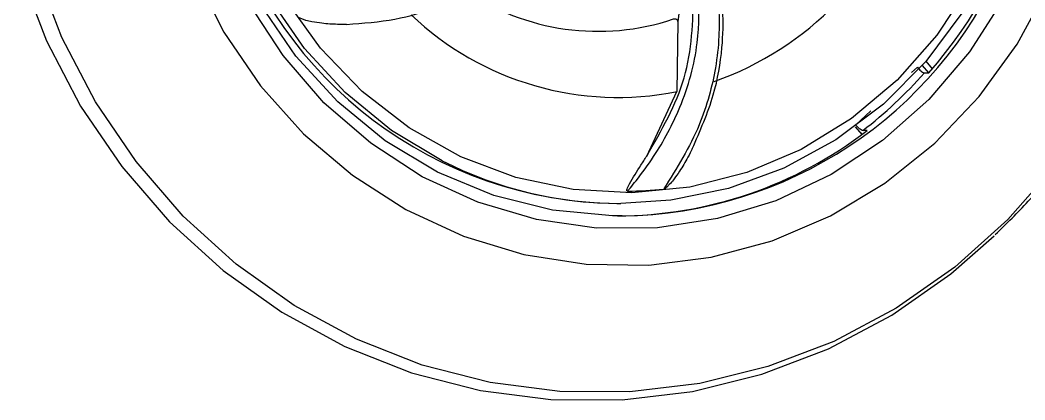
# Model space of a CAD drawing. Header units: inches. Extents: x 0 to 84, y -22 to 124.
# Drawn here: x 53.398 to 54.996, y 16.069 to 16.674 of the extents above; entities that cross this region are included whole.
import ezdxf

# ---------------------------------------------------------------- set-up
doc = ezdxf.new("R2010")
doc.units = ezdxf.units.IN
doc.header["$MEASUREMENT"] = 0
doc.layers.add('BDIM_CYAN', color=4, linetype='Continuous')

# ---------------------------------------------------------------- blocks, each defined once
blk = doc.blocks.new('2026 RELAY')
at = {"layer": 'BDIM_CYAN'}
for p, q in [((54.4483, 16.2062), (54.4438, 16.1709)), ((54.4438, 16.1709), (54.4425, 16.0599)), ((54.8428, 16.0898), (54.8328, 16.1016)), ((54.8485, 16.0963), (54.8384, 16.1081)), ((54.8154, 16.09), (54.8246, 16.0985)), ((54.8357, 16.0897), (54.8427, 16.0897)), ((54.3944, 15.9572), (54.4425, 16.0599)), ((54.7266, 16.0067), (54.7506, 16.0292)), ((54.7257, 16.004), (54.7364, 15.9915)), ((54.7362, 15.9927), (54.7335, 15.9948)), ((54.7447, 15.9979), (54.7377, 15.9979)), ((54.3467, 15.8817), (54.353, 15.8817))]:
    blk.add_line(p, q, dxfattribs=at)
at = {"layer": 'BDIM_CYAN', "flags": 128}
for points in [[(53.3983, 16.2507), (53.4403, 16.1408), (53.4945, 16.0369), (53.5599, 15.9404), (53.6358, 15.8527), (53.721, 15.775), (53.8144, 15.7085), (53.9147, 15.654), (54.0204, 15.6123), (54.13, 15.584), (54.2421, 15.5695), (54.3551, 15.569), (54.4672, 15.5825), (54.5771, 15.6099), (54.6832, 15.6506), (54.7838, 15.7042), (54.8778, 15.77), (54.9467, 15.8301)], [(55.0442, 15.942), (54.9686, 15.8561), (54.8839, 15.7802), (54.7911, 15.7153), (54.6917, 15.6623), (54.5871, 15.6221), (54.4786, 15.5951), (54.3678, 15.5818), (54.2563, 15.5823), (54.1457, 15.5966), (54.0374, 15.6245), (53.9331, 15.6657), (53.8341, 15.7195), (53.7419, 15.7852), (53.6578, 15.8618), (53.5829, 15.9484), (53.5183, 16.0436), (53.4648, 16.1462), (53.4234, 16.2547)], [(53.6757, 16.2469), (53.7224, 16.1543), (53.7805, 16.0691), (53.849, 15.9928), (53.9265, 15.9267), (54.0117, 15.8721), (54.1031, 15.8298), (54.1991, 15.8007), (54.2979, 15.7852), (54.3978, 15.7837), (54.497, 15.7962), (54.5938, 15.8224), (54.6863, 15.8619), (54.773, 15.914), (54.8523, 15.9778), (54.9227, 16.052), (54.9832, 16.1354), (55.0324, 16.2266)], [(55.0026, 16.2983), (54.9607, 16.2071), (54.9072, 16.1229), (54.8429, 16.0473), (54.7692, 15.9819), (54.6876, 15.9278), (54.5996, 15.8861), (54.5069, 15.8578), (54.4113, 15.8432), (54.3148, 15.8427), (54.2191, 15.8562), (54.1261, 15.8836), (54.0377, 15.9244), (53.9556, 15.9776), (53.8813, 16.0422), (53.8163, 16.1171), (53.7619, 16.2008), (53.7191, 16.2915), (53.6888, 16.3876), (53.6716, 16.4872), (53.6677, 16.5884), (53.6774, 16.6891), (53.7002, 16.7875), (53.736, 16.8815)], [(54.3554, 15.862), (54.34, 15.8621), (54.2445, 15.8713), (54.1512, 15.8947), (54.062, 15.9318), (53.9788, 15.9817), (53.9032, 16.0436), (53.8368, 16.1162), (53.7809, 16.1979), (53.7366, 16.2871), (53.7049, 16.382), (53.6865, 16.4806), (53.6816, 16.5811), (53.6904, 16.6812), (53.7127, 16.779), (53.748, 16.8725), (53.7957, 16.9597), (53.8547, 17.039), (53.9239, 17.1086), (54.0018, 17.1672), (54.0869, 17.2136), (54.1775, 17.2468), (54.2716, 17.2662), (54.3535, 17.2714)], [(54.0694, 15.9495), (53.9885, 15.9981), (53.9151, 16.0582), (53.8505, 16.1287), (53.7961, 16.2082), (53.7531, 16.2949), (53.7223, 16.3871), (53.7044, 16.483), (53.6996, 16.5807), (53.7082, 16.678), (53.7298, 16.7731), (53.7642, 16.8639), (53.8105, 16.9487), (53.8679, 17.0258), (53.9352, 17.0935), (54.0109, 17.1504), (54.0936, 17.1955), (54.1817, 17.2278), (54.2731, 17.2466), (54.3529, 17.2518)], [(54.3529, 17.2518), (54.3663, 17.2516), (54.4591, 17.2427), (54.5498, 17.2199), (54.6365, 17.1839), (54.7174, 17.1353), (54.7909, 17.0752), (54.8554, 17.0047), (54.9098, 16.9253), (54.9528, 16.8385), (54.9836, 16.7463), (55.0015, 16.6504), (55.0063, 16.5528), (54.9978, 16.4554), (54.9761, 16.3604), (54.9417, 16.2695), (54.8954, 16.1847), (54.838, 16.1077), (54.7708, 16.04), (54.695, 15.983), (54.6123, 15.9379), (54.5243, 15.9056), (54.4328, 15.8868), (54.353, 15.8817)], [(54.9083, 16.2301), (54.8557, 16.1497), (54.7925, 16.0781), (54.72, 16.0169), (54.6398, 15.9675), (54.5535, 15.9308), (54.4631, 15.9077), (54.3705, 15.8986), (54.2775, 15.9038), (54.1863, 15.9231), (54.0988, 15.9561), (54.0167, 16.0021), (53.9419, 16.0602), (53.876, 16.1291), (53.8203, 16.2072)]]:
    blk.add_lwpolyline(points, dxfattribs=at)
at = {"layer": 'BDIM_CYAN'}
for centre, radius, start, end in [((54.302, 16.5651), 0.72, 318.6768, 63.8414), ((54.3334, 16.5516), 0.5045, 289.4936, 342.3552), ((54.3556, 16.5379), 0.6563, 196.5789, 269.2269), ((54.3463, 16.5324), 0.6705, 270.7738, 336.1171), ((54.317, 16.5327), 0.3769, 235.5362, 288.5678), ((54.3488, 16.5278), 0.4772, 226.4028, 281.3302), ((54.3213, 16.5405), 0.684, 307.4997, 318.7676), ((54.3464, 16.5137), 0.6517, 270.1295, 307.6736), ((54.3534, 16.5098), 0.6281, 243.1268, 269.9665), ((54.3576, 16.5071), 0.6057, 270.6014, 276.0558)]:
    blk.add_arc(centre, radius, start, end, dxfattribs=at)
for points, knots in [([(54.9485, 15.8324), (54.9663, 15.8497), (55.0086, 15.8907), (55.0663, 15.964), (55.1221, 16.0496), (55.1682, 16.1395), (55.204, 16.2302), (55.2286, 16.3147), (55.244, 16.3897), (55.2556, 16.4716), (55.2573, 16.53), (55.2584, 16.5667)], [0, 0, 0, 0, 0.091835, 0.217971, 0.34327, 0.467018, 0.587506, 0.699375, 0.787581, 0.866586, 1, 1, 1, 1]), ([(53.9173, 16.1669), (53.9433, 16.1688), (53.9938, 16.1725), (54.0597, 16.1923), (54.1149, 16.2183), (54.1436, 16.2394), (54.1576, 16.2498)], [0, 0, 0, 0, 0.280747, 0.545552, 0.776817, 1, 1, 1, 1]), ([(54.4667, 15.9689), (54.4792, 15.9972), (54.5022, 16.0493), (54.5151, 16.1248), (54.5169, 16.1893), (54.5115, 16.2272), (54.5089, 16.2459)], [0, 0, 0, 0, 0.317509, 0.583481, 0.794833, 1, 1, 1, 1]), ([(54.504, 16.2365), (54.5059, 16.2214), (54.5098, 16.1924), (54.5097, 16.1457), (54.5049, 16.0994), (54.4941, 16.0521), (54.4717, 15.9854), (54.4422, 15.938), (54.4215, 15.9048)], [0, 0, 0, 0, 0.135552, 0.260798, 0.405842, 0.535564, 0.673856, 1, 1, 1, 1]), ([(54.364, 15.9014), (54.3645, 15.9021), (54.3661, 15.9039), (54.3706, 15.9093), (54.3846, 15.9264), (54.4142, 15.9673), (54.4527, 16.0396), (54.4786, 16.1319), (54.4775, 16.1948), (54.477, 16.2233)], [0, 0, 0, 0, 0.007325, 0.019566, 0.058651, 0.192116, 0.441769, 0.746986, 1, 1, 1, 1]), ([(54.3944, 15.9572), (54.4179, 15.9981), (54.4654, 16.0807), (54.4677, 16.1713), (54.4689, 16.217)], [0, 0, 0, 0, 0.495173, 1, 1, 1, 1]), ([(53.9173, 16.1669), (53.9125, 16.1668), (53.8996, 16.1667), (53.8812, 16.168), (53.8644, 16.1704), (53.8541, 16.1727), (53.8482, 16.1746), (53.8449, 16.176), (53.8433, 16.177), (53.8428, 16.1776), (53.8427, 16.1777)], [0, 0, 0, 0, 0.191801, 0.519634, 0.729787, 0.856818, 0.93009, 0.970764, 0.992671, 1, 1, 1, 1]), ([(54.4371, 16.1754), (54.4375, 16.1756), (54.4384, 16.1758), (54.4398, 16.1757), (54.441, 16.1753), (54.4422, 16.1746), (54.4434, 16.1731), (54.4437, 16.1717), (54.4438, 16.1709)], [0, 0, 0, 0, 0.127623, 0.255995, 0.374285, 0.494117, 0.688937, 1, 1, 1, 1]), ([(54.8246, 16.0985), (54.8255, 16.0975), (54.8272, 16.0955), (54.8301, 16.0929), (54.8327, 16.0909), (54.8346, 16.0898), (54.8354, 16.0897), (54.8357, 16.0897)], [0, 0, 0, 0, 0.216017, 0.432052, 0.647583, 0.862108, 1, 1, 1, 1]), ([(54.7377, 15.9979), (54.7372, 15.998), (54.7362, 15.9982), (54.7339, 15.9997), (54.7312, 16.0019), (54.7286, 16.0044), (54.7271, 16.006), (54.7266, 16.0067)], [0, 0, 0, 0, 0.213397, 0.426778, 0.640614, 0.855428, 1, 1, 1, 1]), ([(54.364, 15.9014), (54.3638, 15.9014), (54.3636, 15.9014), (54.3633, 15.9016), (54.363, 15.9018), (54.3628, 15.9023), (54.3628, 15.9033), (54.3638, 15.9071), (54.371, 15.9206), (54.3821, 15.9377), (54.3913, 15.9523), (54.3944, 15.9572)], [0, 0, 0, 0, 0.005501, 0.011055, 0.016084, 0.02158, 0.030977, 0.060324, 0.195274, 0.730604, 1, 1, 1, 1]), ([(54.4667, 15.9689), (54.4645, 15.9644), (54.4584, 15.9521), (54.4484, 15.9355), (54.4382, 15.9211), (54.4313, 15.9128), (54.4268, 15.9082), (54.424, 15.906), (54.4224, 15.905), (54.4217, 15.9048), (54.4215, 15.9048)], [0, 0, 0, 0, 0.191797, 0.519572, 0.729704, 0.856737, 0.930022, 0.970712, 0.992634, 1, 1, 1, 1])]:
    blk.add_open_spline(points, degree=3, knots=knots, dxfattribs=at)

msp = doc.modelspace()

# ---------------------------------------------------------------- block references
msp.add_blockref('2026 RELAY', (0, 0.5))

doc.saveas('drawing.dxf')
